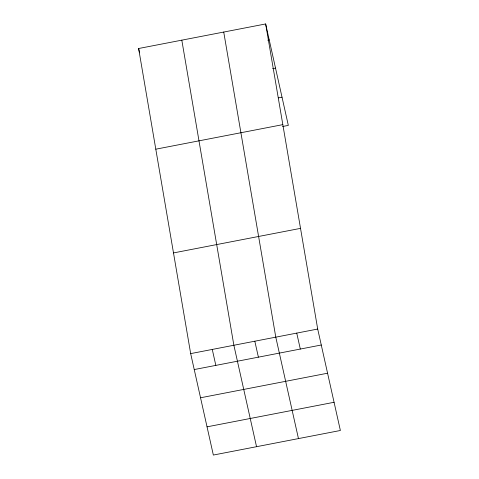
<?xml version="1.0" encoding="UTF-8"?>
<svg xmlns="http://www.w3.org/2000/svg" width="479" height="479" viewBox="0 0 479 479"><rect width="100%" height="100%" fill="white"/><g stroke="black" fill="none" stroke-linecap="round" stroke-linejoin="round"><path stroke-width="0.72" d="M265.653 23.95L317.703 329.049L340.377 430.489L213.347 455.05L190.672 353.61L138.623 48.511L265.653 23.95L288.328 125.39L282.544 126.51M267.773 40.182L269.216 39.901M272.635 68.671L275.521 68.114M278.407 97.878L282.023 97.177M155.801 149.191L282.826 124.636M173.494 252.924L300.525 228.369M190.672 353.61L317.703 329.049M194.24 369.56L321.271 345.006M200.545 397.774L327.576 373.213M207.042 426.837L334.073 402.282M296.74 333.103L300.309 349.053M298.459 438.596L275.784 337.156L223.735 32.057M254.822 341.21L258.391 357.16M256.54 446.697L233.866 345.257L181.81 40.158M212.269 349.436L215.831 365.387M138.623 48.511L139.593 52.858"/></g></svg>
